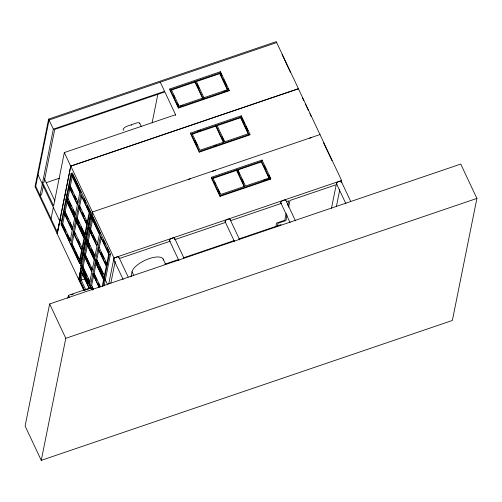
<?xml version="1.0" encoding="UTF-8"?>
<svg xmlns="http://www.w3.org/2000/svg" width="502" height="502" viewBox="0 0 502 502"><rect width="100%" height="100%" fill="white"/><g stroke="black" fill="none" stroke-linecap="round" stroke-linejoin="round"><path stroke-width="0.75" d="M65.31 193.345L66.967 196.884M341.153 182.816L341.617 180.507L276.263 41.647L48.606 119.112L35.033 186.625L83.746 290.263M35.473 187.547L49.039 120.028L276.696 42.57M42.312 183.983L40.022 195.385L41.566 194.858L43.398 185.74M160.27 82.184L175.593 114.701L64.344 152.552L53.607 205.971L42.595 182.571L53.337 129.152L48.606 119.112M51.035 218.784L53.325 207.382M298.42 88.735L70.707 166.175L57.197 233.694M298.395 88.741L70.788 166.062L57.19 233.712L60.127 219.092L61.595 222.217M67.155 198.729L65.944 199.143L60.968 223.867L79.58 263.412L80.791 262.998L85.76 238.274L85.095 236.862M71.115 173.41L66.145 198.133L84.75 237.672L85.967 237.264L90.937 212.534L72.326 172.995L71.115 173.41L89.72 212.948L84.75 237.672M61.514 224.294L63.842 212.697L72.213 230.481L69.885 242.077L61.514 224.294L62.725 223.879L64.62 214.461M63.949 212.189L66.277 200.593L74.647 218.376L72.313 229.966L63.949 212.189L65.16 211.775L67.055 202.35M66.691 198.554L69.019 186.964L77.383 204.747L75.055 216.337L66.691 198.554L67.902 198.146L69.941 187.999M69.119 186.449L71.453 174.853L79.818 192.636L77.49 204.232L69.119 186.449L70.336 186.035L72.664 174.445L81.035 192.222M49.635 303.967L25.1 426.016L41.258 460.353L452.365 320.471L476.9 198.415L460.742 164.079L49.635 303.967L65.793 338.304L41.258 460.353M70.87 244.179L73.204 232.589L81.569 250.366L79.241 261.962L70.87 244.179L72.087 243.765L73.982 234.346M73.305 232.075L75.639 220.478L84.003 238.262L81.675 249.858L73.305 232.075L74.522 231.66L76.561 221.514M76.047 218.445L78.375 206.849L86.746 224.632L84.411 236.229L76.047 218.445L77.258 218.031L79.297 207.884M78.481 206.335L80.809 194.745L89.18 212.528L86.846 224.118L78.481 206.335L79.692 205.927L81.732 195.78M67.833 298.251L68.423 295.327L91.546 287.458M79.58 263.412L84.549 238.688L65.944 199.143M86.733 240.289L85.522 240.703L80.552 265.426L92.18 290.137M90.674 215.082L85.698 239.805L104.309 279.344L105.52 278.936L110.49 254.207L91.885 214.668L90.674 215.082L109.279 254.621L104.309 279.344M81.092 265.847L83.426 254.257L91.791 272.04L89.463 283.63L81.092 265.847L82.309 265.433L84.349 255.292M83.527 253.742L85.855 242.146L94.225 259.929L91.897 271.526L83.527 253.742L84.744 253.328L86.777 243.188M86.244 240.226L88.572 228.636L96.942 246.419L94.614 258.009L86.244 240.226L87.455 239.818L89.789 228.222L92.362 233.694M88.678 228.121L91.006 216.525L99.377 234.308L97.043 245.905L88.678 228.121L89.889 227.707L92.224 216.117L98.982 230.481M81.443 266.493L78.776 279.652L81.368 266.575M91.546 215.948L92.337 212.151M78.758 279.664L81.418 266.449M91.565 215.985L92.399 212.013L70.788 166.062M90.806 288.236L82.485 270.547L81.268 270.961L79.441 280.066L84.43 290.677M84.587 290.275L79.981 280.486L81.606 272.41L89.174 288.493M82.981 267.585L85.089 257.093M85.39 255.593L87.649 244.355M90.234 231.472L88.126 241.958L89.438 244.75M90.536 229.972L92.644 219.487M81.198 280.072L82.523 273.464M92.381 289.842L90.454 285.738L92.782 274.142L98.9 287.138M99.321 287.307L92.883 273.628L95.217 262.038L103.581 279.821L102.27 286.341M95.6 260.118L97.934 248.521L106.298 266.305L103.97 277.901L95.6 260.118L96.817 259.703L98.856 249.557M98.034 248.013L100.369 236.417L108.733 254.2L106.405 265.79L98.034 248.013L99.252 247.599L101.291 237.452M93.598 289.428L91.665 285.324L93.56 275.905M100.538 286.899L94.1 273.22L96.139 263.073M102.923 286.234L104.127 280.241L85.522 240.703M104.134 285.826L105.345 279.827L104.127 280.241M108.771 283.862L113.979 257.965L92.362 212.026L320.044 134.542M110.854 283.046L115.222 261.322M152.1 122.915L157.823 94.476M131.028 276.734L132.032 271.751A17.124 6.664 -25.2 0 1 148.04 259.045A17.124 6.664 -25.2 0 1 163.432 259.929M169.845 88.948L169.726 89.551L178.423 108.037L229.037 90.812L229.157 90.209L220.46 71.723L169.845 88.948L178.543 107.434L178.423 108.037M171.314 89.532L171.195 90.14L194.958 82.052L195.077 81.443L171.314 89.532L179.132 106.148L202.896 98.059L195.077 81.443M175.443 115.466L175.593 114.701M196.106 81.098L195.987 81.7L219.75 73.612L219.876 73.01L196.106 81.098L203.925 97.708L203.806 98.317M190.672 133.03L190.553 133.639L199.25 152.125L249.864 134.9L249.99 134.291L241.293 115.811L190.672 133.03L199.376 151.516L199.25 152.125M192.14 133.62L192.021 134.222L215.791 126.134L215.91 125.531L192.14 133.62L199.959 150.23L223.729 142.148L215.91 125.531M202.896 98.059L202.777 98.662L194.958 82.052M220.34 72.332L220.46 71.723M216.939 125.18L216.814 125.789L240.583 117.7L240.703 117.098L216.939 125.18L224.752 141.796L248.521 133.708L240.703 117.098M219.876 73.01L227.695 89.626L227.569 90.228L219.75 73.612M211.442 177.281L211.323 177.884L220.02 196.37L270.634 179.145L270.754 178.543L262.057 160.056L211.442 177.281L220.14 195.761L220.02 196.37M212.911 177.865L212.785 178.467L236.555 170.385L236.674 169.776L212.911 177.865L220.729 194.475L244.493 186.393L236.674 169.776M241.167 116.414L241.293 115.811M248.521 133.708L248.402 134.316L240.583 117.7M269.285 177.953L269.166 178.561L261.347 161.945L261.473 161.343L237.703 169.425L245.522 186.041L269.285 177.953L261.473 161.343M261.937 160.659L262.057 160.056M275.818 226.841L276.577 223.045L284.797 220.246L286.14 213.551M277.368 226.308L277.976 223.283L285.933 220.579L286.981 215.364M287.784 205.368L288.681 200.907L286.466 201.66M288.625 207.169L289.974 200.467L336.221 184.73L331.489 208.255M336.365 206.642L339.766 189.731M53.337 129.152L164.562 91.308L164.411 92.079L54.724 129.397L44.138 182.05L42.595 182.571M203.925 97.708L227.695 89.626M180.45 106.261L182.609 105.527M223.252 91.697L226.848 90.473M178.543 107.434L229.157 90.209M46.159 182.709L59.493 178.172M197.154 131.392L200.825 130.143M214.241 145.938L216.406 145.203M199.376 151.516L249.99 134.291M89.72 212.948L90.937 212.534M188.746 179.346L190.233 178.844M212.478 171.27L215.446 170.26M309.634 138.213L311.114 137.711M261.347 161.945L237.584 170.034L239.536 174.188M84.549 238.688L85.76 238.274M263.406 180.519L267.008 179.296M220.14 195.761L270.754 178.543M109.279 254.621L110.49 254.207M113.979 257.965L341.617 180.507M119.219 258.568L170.285 241.192M174.721 239.68L225.781 222.311M230.223 220.798L281.283 203.423M92.883 273.628L94.1 273.22M79.981 280.486L84.869 278.823M90.454 285.738L91.665 285.324M71.102 294.894L73.279 294.147M84.179 290.445L90.718 288.217M164.825 264.171L178.888 259.39M183.33 257.877L234.409 240.496M238.852 238.983L281.051 224.626M65.793 338.304L476.9 198.415M282.024 54.404L290.394 72.2M302.505 97.934L303.792 100.67M305.404 104.096L308.303 110.258M309.91 113.678L311.202 116.414M323.589 142.863L331.966 160.665M341.316 181.454L350.666 201.321M336.522 183.782L345.872 203.655M285.82 200.317L295.502 220.899M241.813 117.782L244.392 123.26M245.679 126.002L247.932 130.79M220.66 73.016L221.953 75.752M223.559 79.178L226.458 85.34M228.071 88.76L229.037 90.812M264.19 165.453L266.123 169.563M268.702 175.035L270.634 179.145M280.775 202.77L290.118 222.643M222.028 136.864L224.306 141.708M196.966 83.778L199.244 88.622M241.82 179.032L243.445 182.496M215.791 126.134L223.603 142.75M236.555 170.385L244.374 186.995M194.952 140.453L197.236 145.298M214.743 182.621L215.396 184.008M218 189.543L219.951 193.697M173.799 95.675L174.778 97.752M177.382 103.293L178.681 106.06M229.998 219.261L239.68 239.843M225.109 221.639L234.459 241.512M139.688 123.185L141.357 126.73M174.57 238.174L183.92 258.041M169.519 240.627L178.869 260.494M163.094 258.932L165.767 264.61M132.032 271.751L133.701 275.297M118.817 257.143L128.167 277.01M64.344 152.552L70.707 166.175M113.766 259.597L123.115 279.47M83.953 198.434L85.886 202.538M87.499 205.958L90.391 212.114M99.622 231.842L100.588 233.894M103.512 240.107L105.445 244.21M107.051 247.63L108.984 251.734M70.336 186.035L78.061 202.45M79.692 205.927L87.737 223.026M89.889 227.707L97.614 244.123M99.252 247.599L107.296 264.698M70.556 187.233L72.809 192.021M74.415 195.441L76.348 199.545M79.592 206.435L80.878 209.171M82.485 212.591L84.418 216.695M86.03 220.114L86.99 222.166M93.008 235.061L95.901 241.217M101.078 252.211L103.977 258.367M105.583 261.787L106.549 263.839M67.902 198.146L75.626 214.555M77.258 218.031L84.982 234.447M87.455 239.818L95.179 256.227M96.817 259.703L104.541 276.119M67.356 197.719L68.354 199.84M68.969 201.139L71.303 206.096M72.966 209.635L74.967 213.89M76.969 218.138L79.322 223.139M80.966 226.634L84.305 233.731M92.067 250.329L94.363 255.211M96.66 260.099L97.972 262.885M99.616 266.374L102.897 273.352M87.58 240.803L89.902 245.748M91.565 249.274L93.893 254.219M96.547 259.867L98.875 264.811M99.54 266.223L102.866 273.283M105.338 279.827L107.654 284.741M65.16 211.775L72.884 228.19M74.522 231.66L82.246 248.076M84.744 253.328L92.462 269.743M65.379 212.967L68.278 219.123M69.885 222.543L71.817 226.647M74.415 232.175L75.382 234.227M77.961 239.699L79.887 243.803M84.637 253.843L85.924 256.578M86.57 257.946L89.789 264.786M90.755 266.838L92.042 269.574M93.999 273.728L96.892 279.884M98.505 283.304L100.111 286.724M44.389 178.681L54.925 201.064M82.309 265.433L90.034 281.848M62.725 223.879L70.449 240.295M72.087 243.765L80.132 260.864M82.046 265.589L86.921 275.956M88.051 278.372L89.544 281.534M92.048 286.862L93.391 289.723M62.518 224.162L65.837 231.221M67.5 234.754L69.822 239.705M72.15 244.637L74.811 250.297M75.476 251.703L78.795 258.775M38.02 174.847L59.744 221.024M83.15 272.693L88.415 283.881M81.268 270.961L89.588 288.65M79.429 276.332L80.088 277.738M81.079 279.846L85.804 289.861M35.73 186.261L57.454 232.426M68.423 295.327L69.401 297.41M131.386 125.236A0.904 0.351 -25.2 0 1 131.769 125.067M139.763 123.73A4.349 1.694 -25.2 0 0 136.18 123.103L127.564 126.033A4.349 1.694 -25.2 0 0 123.799 128.324A4.349 1.694 -25.2 0 0 123.712 130.282M169.814 240.86A2.805 1.092 -25.2 0 1 171.897 238.274A2.805 1.092 -25.2 0 1 174.407 238.965M225.618 221.928A2.717 1.06 -25.2 0 1 226.835 219.631A2.717 1.06 -25.2 0 1 230.041 219.606M281.296 203.072A2.805 1.092 -25.2 0 1 282.356 200.8A2.805 1.092 -25.2 0 1 285.87 200.48M337.018 184.065A2.667 1.035 -25.2 0 1 337.087 182.577A2.667 1.035 -25.2 0 1 340.243 181.159A2.667 1.035 -25.2 0 1 341.165 182.207M114.293 259.898A2.805 1.092 -25.2 0 1 115.742 257.426A2.805 1.092 -25.2 0 1 118.786 257.708"/></g></svg>
